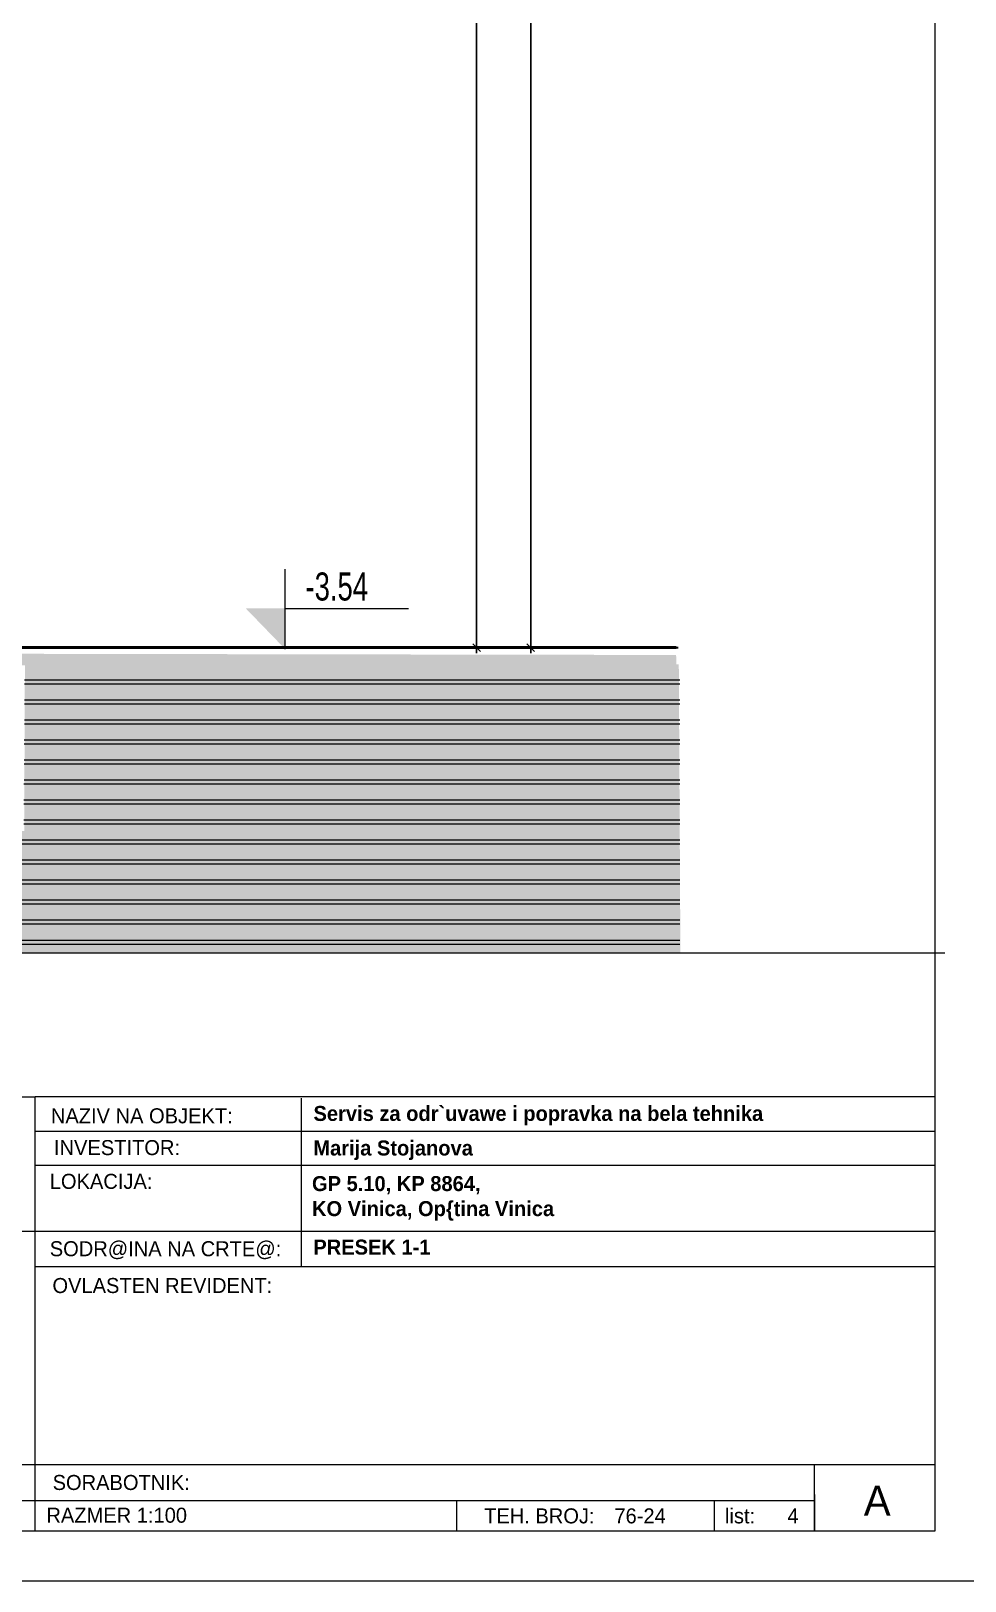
# Model space of a CAD drawing. Header units: millimetres. Extents: x -115530 to 122462, y -34508 to 119375.
# Drawn here: x 71197 to 75862, y 90853 to 98594 of the extents above; entities that cross this region are included whole.
import ezdxf

# ---------------------------------------------------------------- set-up
doc = ezdxf.new("R2010")
doc.units = ezdxf.units.MM
doc.header["$MEASUREMENT"] = 0
for name, color, linetype, lineweight, true_color in [('102', 7, 'Continuous', 15, 0xe0e0e0), ('104', 7, 'Continuous', 15, 0x3e3e3e), ('161', 7, 'Continuous', 15, 0x6a6a6a)]:
    doc.layers.add(name, color=color, linetype=linetype, lineweight=lineweight, true_color=true_color)
for name, color, linetype, lineweight in [('21', 7, 'Continuous', 50), ('dimenzija', 7, 'Continuous', 13), ('Lines_Pen_No__1', 7, 'Continuous', 13), ('New_Site & Landscape - Terrain_Pen_No__53', 54, 'Continuous', 25), ('Pecat_Pen_No__1', 7, 'Continuous', 13), ('Roofs_Pen_No__1', 7, 'Continuous', 13)]:
    doc.layers.add(name, color=color, linetype=linetype, lineweight=lineweight)
doc.styles.add('GENERATED_STYLE_5', font='')
doc.styles.add('PLATEIA', font='CGSAPPS.shx', dxfattribs={"width": 0.6})
doc.styles.add('ROM', font='ROMANS.SHX', dxfattribs={"width": 0.7})
doc.styles.get('GENERATED_STYLE_5').set_extended_font_data('MAC C Swiss cyrillic', bold=True)
doc.dimstyles.new('50', dxfattribs={"dimtxt": 150, "dimasz": 0.5, "dimexe": 0.18, "dimexo": 0.0625, "dimgap": 4, "dimtad": 1, "dimdec": 0, "dimlfac": 0.1, "dimzin": 12, "dimdsep": 46, "dimtxsty": 'PLATEIA', "dimblk": 'A$C321216CB', "dimcen": 0.09, "dimse1": 1, "dimse2": 1, "dimclrd": 256, "dimclrt": 256, "dimadec": 3, "dimazin": 0, "dimtfac": 1, "dimtdec": 0, "dimtix": 1, "dimtmove": 2, "dimatfit": 3, "dimldrblk": 'A$C321216CB', "dimfxl": 1, "dimtolj": 1, "dimtzin": 0, "dimlwd": -1, "dimarcsym": 0})

# ---------------------------------------------------------------- blocks, each defined once
blk = doc.blocks.new('A$C321216CB')
for p, q in [((-54, 0), (54, 0)), ((-38, -38), (38, 38)), ((0, -75), (0, 75))]:
    blk.add_line(p, q)
blk = doc.blocks.new('*D974')
at = {"transparency": 16777216}
blk.add_line((73422.8, 102314.3), (73422.8, 95515.3), dxfattribs=at)
at = {"layer": 'DEFPOINTS', "color": 0, "transparency": 16777216}
for p in [(72789.3, 102314.8), (73362.9, 95514.8), (73422.8, 95514.8)]:
    blk.add_point(p, dxfattribs=at)
at = {"transparency": 16777216, "xscale": 0.5, "yscale": 0.5, "zscale": 0.5}
for p, rotation in [((73422.8, 102314.8), 90), ((73422.8, 95514.8), 270)]:
    blk.add_blockref('A$C321216CB', p, dxfattribs=dict(at, rotation=rotation))
at = {"transparency": 16777216, "insert": (73343.8, 98914.8), "char_height": 150, "attachment_point": 5, "rotation": 90, "style": 'PLATEIA'}
blk.add_mtext('\\A1;680', dxfattribs=at)
blk = doc.blocks.new('*D975')
at = {"transparency": 16777216}
blk.add_line((73693.4, 95515.3), (73693.4, 104345.3), dxfattribs=at)
at = {"layer": 'DEFPOINTS', "color": 0, "transparency": 16777216}
for p in [(66638.8, 104345.8), (73693.4, 104345.8), (73362.9, 95514.8)]:
    blk.add_point(p, dxfattribs=at)
at = {"transparency": 16777216, "xscale": 0.5, "yscale": 0.5, "zscale": 0.5}
for p, rotation in [((73693.4, 104345.8), 90), ((73693.4, 95514.8), 270)]:
    blk.add_blockref('A$C321216CB', p, dxfattribs=dict(at, rotation=rotation))
at = {"transparency": 16777216, "insert": (73614.4, 99930.3), "char_height": 150, "attachment_point": 5, "rotation": 90, "style": 'PLATEIA'}
blk.add_mtext('\\A1;883', dxfattribs=at)
blk = doc.blocks.new('A$Ca0ed330b')
at = {"linetype": 'Continuous', "lineweight": 0, "true_color": 0xb5b5b5}
blk.add_hatch(color=253, dxfattribs=at).paths.add_polyline_path([(-2148.1, 227.8), (-2147.3, 279.2), (1209.5, 285.3), (1209.5, 227.8)])
at = {"layer": '102', "linetype": 'Continuous', "lineweight": 15}
blk.add_hatch(color=256, dxfattribs=at).paths.add_polyline_path([(-2168.6, -1208.3), (15348.1, -1208.3), (15343.6, 3630.1), (12371, 3626), (11779.5, 401.7), (11779.5, -98.3), (11779.5, -606.5), (1109.2, -600), (1105.8, 231.8), (-2160.6, 231.8)])
at = {"layer": '161', "linetype": 'Continuous', "lineweight": 15}
h = blk.add_hatch(dxfattribs=at)
h.set_pattern_fill('DOUBLE_1_1_0001', color=256, scale=49.999997, style=0, pattern_type=2)
h.set_pattern_definition([(180, (4081.67, 352.77), (0, 100), []), (180, (4081.67, 332.77), (0, 100), [])])
h.paths.add_polyline_path([(-2166.2, -1208.3), (15348.1, -1208.3), (15341, 3628.8), (12375.7, 3628.5), (11779.5, 401.7), (11779.5, -98.3), (11779.5, -606.5), (1111.9, -606.5), (1106.6, 232.2), (-2166.2, 231.4)])
at = {"layer": '104', "linetype": 'Continuous', "lineweight": 15, "flags": 128}
blk.add_lwpolyline([(15348.7, 3311.7), (15348.1, -1208.3), (-3489.8, -1208.3)], dxfattribs=at)
at = {"layer": '21', "linetype": 'Continuous', "lineweight": 50, "flags": 128}
blk.add_lwpolyline([(-2146.8, 316.1), (1209.2, 316.1)], dxfattribs=at)

msp = doc.modelspace()

# ---------------------------------------------------------------- hatches: boundary and pattern name
h = msp.add_hatch(color=0)
h.dxf.hatch_style = 2
h.paths.add_polyline_path([(72466.55, 95507.31), (72269.7, 95710.51), (72466.55, 95710.51)])

# ---------------------------------------------------------------- linework, layer by layer
at = {"color": 0, "lineweight": 5}
for points in [[(72466.55, 95507.31), (72466.55, 95907.31)], [(72466.55, 95710.51), (73082.5, 95710.51)]]:
    msp.add_lwpolyline(points, dxfattribs=at)
at = {"layer": 'Lines_Pen_No__1', "linetype": 'Continuous'}
for p, q in [((75712.87, 91103.35), (75712.87, 93621.09)), ((75712.87, 93270.56), (71218.34, 93270.56)), ((71218.34, 92424.53), (75712.87, 92424.53)), ((73322.8, 91255.12), (73322.8, 91103.35)), ((74609.79, 91255.12), (74609.79, 91103.35))]:
    msp.add_line(p, q, dxfattribs=at)
at = {"layer": 'Lines_Pen_No__1'}
msp.add_line((71218.34, 91103.35), (71218.34, 93270.56), dxfattribs=at)
at = {"layer": 'Lines_Pen_No__1', "linetype": 'Continuous', "flags": 128}
for points in [[(66712.87, 93270.56), (71218.34, 93270.56)], [(66712.87, 91103.35), (66712.87, 93270.56), (71218.34, 93270.56)], [(72546.35, 93265.18), (72546.35, 92424.53)], [(71218.34, 93100.18), (75712.87, 93100.18)], [(71218.34, 92929.8), (75712.87, 92929.8)], [(66712.87, 92599.8), (71218.34, 92599.8)], [(71218.34, 92599.8), (75712.87, 92599.8)], [(66712.87, 91435.56), (75712.87, 91435.56)], [(75109.79, 91285.56), (75109.79, 91103.35), (75109.79, 91435.56)], [(66712.87, 91255.12), (75109.79, 91255.12)], [(66712.87, 91103.35), (75712.87, 91103.35)]]:
    msp.add_lwpolyline(points, dxfattribs=at)
at = {"layer": 'New_Site & Landscape - Terrain_Pen_No__53', "color": 54, "linetype": 'Continuous', "lineweight": 35}
msp.add_line((71062.68, 95514.82), (74429.32, 95514.82), dxfattribs=at)
at = {"layer": 'Roofs_Pen_No__1'}
for points in [[(54962.87, 90853.35), (75962.87, 90853.35), (75962.87, 105703.35), (54962.87, 105703.35)], [(56212.87, 91103.35), (75712.87, 91103.35), (75712.87, 105453.35), (56212.87, 105453.35)]]:
    msp.add_lwpolyline(points, close=True, dxfattribs=at)

# ---------------------------------------------------------------- block references
at = {"layer": 'dimenzija', "xscale": -1}
msp.add_blockref('A$Ca0ed330b', (72272.18, 95198.77), dxfattribs=at)

# ---------------------------------------------------------------- texts
at = {"color": 0, "insert": (72568.15, 95889.96), "char_height": 140, "attachment_point": 1, "style": 'ROM'}
msp.add_mtext('{\\fHelvetica|b0|i0|c0|p1;-3.54}', dxfattribs=at)
at = {"layer": 'Pecat_Pen_No__1', "linetype": 'Continuous', "style": 'GENERATED_STYLE_5'}
for s, insert, char_height, attachment_point in [('\\pqc;{\\fMAC C Swiss|b0|i0|c0|p0;NAZIV NA OBJEKT:}', (71750.25, 93214.08), 75, 2), ('{\\fMAC C Swiss|b1|i0|c0|p34;Servis za odr`uvawe i popravka na bela tehnika}', (72608.01, 93225.83), 75, 1), ('\\pqc;{\\fMAC C Swiss|b0|i0|c0|p0;INVESTITOR:}', (71626.37, 93055.29), 75, 2), ('{\\fMAC C Swiss|b1|i0|c0|p34;Marija Stojanova}', (72607.22, 93053.34), 75, 1), ('\\pqc;{\\fMAC C Swiss|b0|i0|c0|p0;LOKACIJA:}', (71546.95, 92886.8), 75, 2), ('\\A1;{\\fMAC C Swiss|b1|i0|c0|p34; GP 5.10, KP 8864,  \\P KO Vinica, Op\\{tina Vinica}', (72572.63, 92875.59), 75, 1), ('\\pqc;{\\fMAC C Swiss|b0|i0|c0|p0;SODR@INA NA CRTE@:}', (71868.81, 92550.33), 75, 2), ('{\\fMAC C Swiss|b1|i0|c0|p34;PRESEK 1-1}', (72607.22, 92558.34), 75, 1), ('\\pqc;{\\fMAC C Swiss|b0|i0|c0|p0;OVLASTEN REVIDENT:}', (71852.95, 92366.52), 75, 2), ('\\pqc;{\\fMAC C Swiss|b0|i0|c0|p0;SORABOTNIK:}', (71647.5, 91382.85), 75, 2), ('{\\fMAC C Swiss|b0|i0|c0|p34;A}', (75423.92, 91255.12), 150, 5), ('{\\fMAC C Swiss|b0|i0|c0|p0;\\A1;RAZMER 1:100^I}', (71273.88, 91219.41), 75, 1), ('\\pqc;{\\fMAC C Swiss|b0|i0|c0|p0;TEH. BROJ:}', (73736.1, 91216.1), 75, 2), ('{\\fMAC C Swiss|b0|i0|c0|p34;76-24}', (74111.06, 91216.1), 75, 1), ('{\\fMAC C Swiss|b0|i0|c0|p34;list:}', (74663.5, 91216.1), 75, 1), ('{\\fMAC C Swiss|b0|i0|c0|p34;4}', (74975.26, 91216.1), 75, 1)]:
    msp.add_mtext(s, dxfattribs=dict(at, insert=insert, char_height=char_height, attachment_point=attachment_point))

# ---------------------------------------------------------------- dimensions: what is measured, and where the dimension line sits
for base, p1, p2, picture, middle in [((73693.42, 104345.84), (73362.89, 95514.82), (66638.76, 104345.84), '*D975', (73614.42, 99930.33)), ((73422.84, 95514.82), (72789.3, 102314.82), (73362.89, 95514.82), '*D974', (73343.84, 98914.82))]:
    dim = msp.add_linear_dim(base=base, p1=p1, p2=p2, angle=90, dimstyle='50')
    dim.commit()
    dim.dimension.update_dxf_attribs({"geometry": picture, "text_midpoint": middle})

doc.saveas('drawing.dxf')
